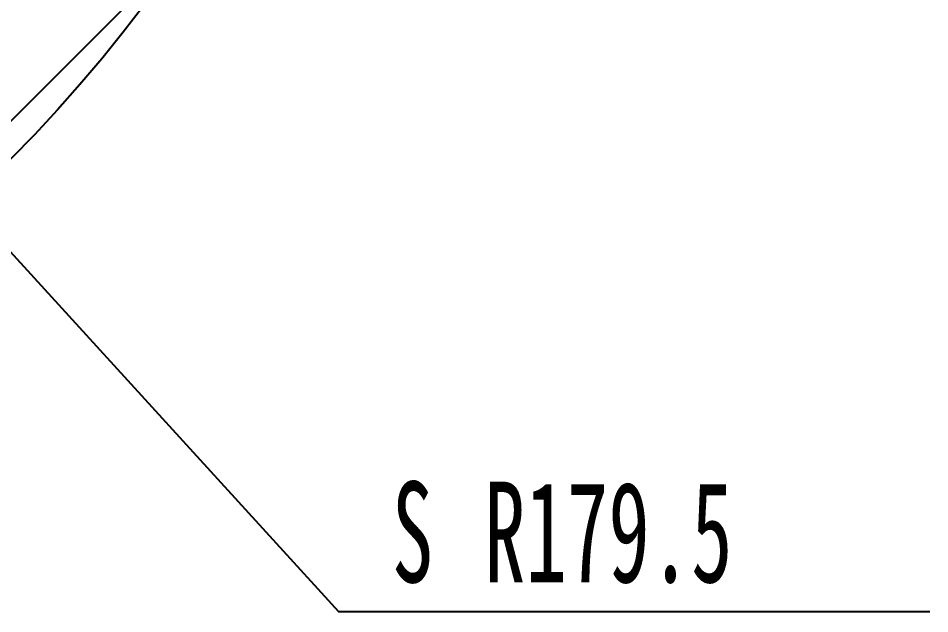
# Model space of a CAD drawing. Header units: millimetres. Extents: x 0 to 420, y 0 to 297.
# Drawn here: x 188.44 to 215.62, y 52.31 to 70.05 of the extents above; entities that cross this region are included whole.
import ezdxf

# ---------------------------------------------------------------- set-up
doc = ezdxf.new("R2010")
doc.units = ezdxf.units.MM
doc.layers.add('细线层', color=4, linetype='Continuous')
doc.styles.add('SLDTEXTSTYLE4', font='TXT', dxfattribs={"width": 0.605})
doc.dimstyles.new('SLDDIMSTYLE7', dxfattribs={"dimtxt": 3, "dimasz": 2, "dimexe": 0, "dimexo": 0.0625, "dimgap": 0.75, "dimtad": 0, "dimtih": 1, "dimtoh": 1, "dimdec": 1, "dimlfac": 10, "dimrnd": 1e-09, "dimzin": 12, "dimdsep": 46, "dimtxsty": 'SLDTEXTSTYLE4', "dimsah": 1, "dimcen": 0, "dimadec": 0, "dimazin": 3, "dimtfac": 1, "dimtofl": 0, "dimtmove": 0, "dimatfit": 3, "dimfxl": 0, "dimfrac": 2, "dimtolj": 1, "dimtzin": 12, "dimarcsym": 0})

# ---------------------------------------------------------------- blocks, each defined once
blk = doc.blocks.new('_D_9')
at = {"layer": '细线层'}
for p, q in [((158.484, 95.588), (170.596, 82.341)), ((170.596, 82.341), (197.991, 52.377)), ((197.991, 52.377), (215.616, 52.377))]:
    blk.add_line(p, q, dxfattribs=at)
blk.add_solid([(170.596, 82.341), (169.431, 83.985), (169.062, 83.648)], dxfattribs=at)
at = {"layer": '细线层', "char_height": 3, "attachment_point": 1, "style": 'SLDTEXTSTYLE4'}
for s, insert in [('S', (199.578, 56.244)), ('R179.5', (202.328, 56.244))]:
    blk.add_mtext(s, dxfattribs=dict(at, insert=insert))

msp = doc.modelspace()

# ---------------------------------------------------------------- hatches: boundary and pattern name
at = {"layer": '细线层'}
h = msp.add_hatch(dxfattribs=at)
h.set_pattern_fill('ANSI31', color=256, style=0)
edge = h.paths.add_edge_path(flags=0)
edge.add_arc((158.484, 95.588), 42.05, 0, 360)
edge = h.paths.add_edge_path(flags=0)
edge.add_arc((158.484, 95.588), 17.95, 0, 360)

# ---------------------------------------------------------------- linework, layer by layer
msp.add_circle((158.484, 95.588), 42.05, dxfattribs=at)
msp.add_circle((158.484, 95.588), 42.05, dxfattribs=at)
msp.add_circle((158.484, 95.588), 42.05, dxfattribs=at)

# ---------------------------------------------------------------- dimensions: what is measured, and where the dimension line sits
dim = msp.add_radius_dim(center=(158.484, 95.588), mpoint=(170.596, 82.341), text='S<>', dimstyle='SLDDIMSTYLE7', dxfattribs=at)
dim.commit()
dim.dimension.update_dxf_attribs({"geometry": '_D_9', "text_midpoint": (207.597, 54.679), "dimtype": 164})

doc.saveas('drawing.dxf')
